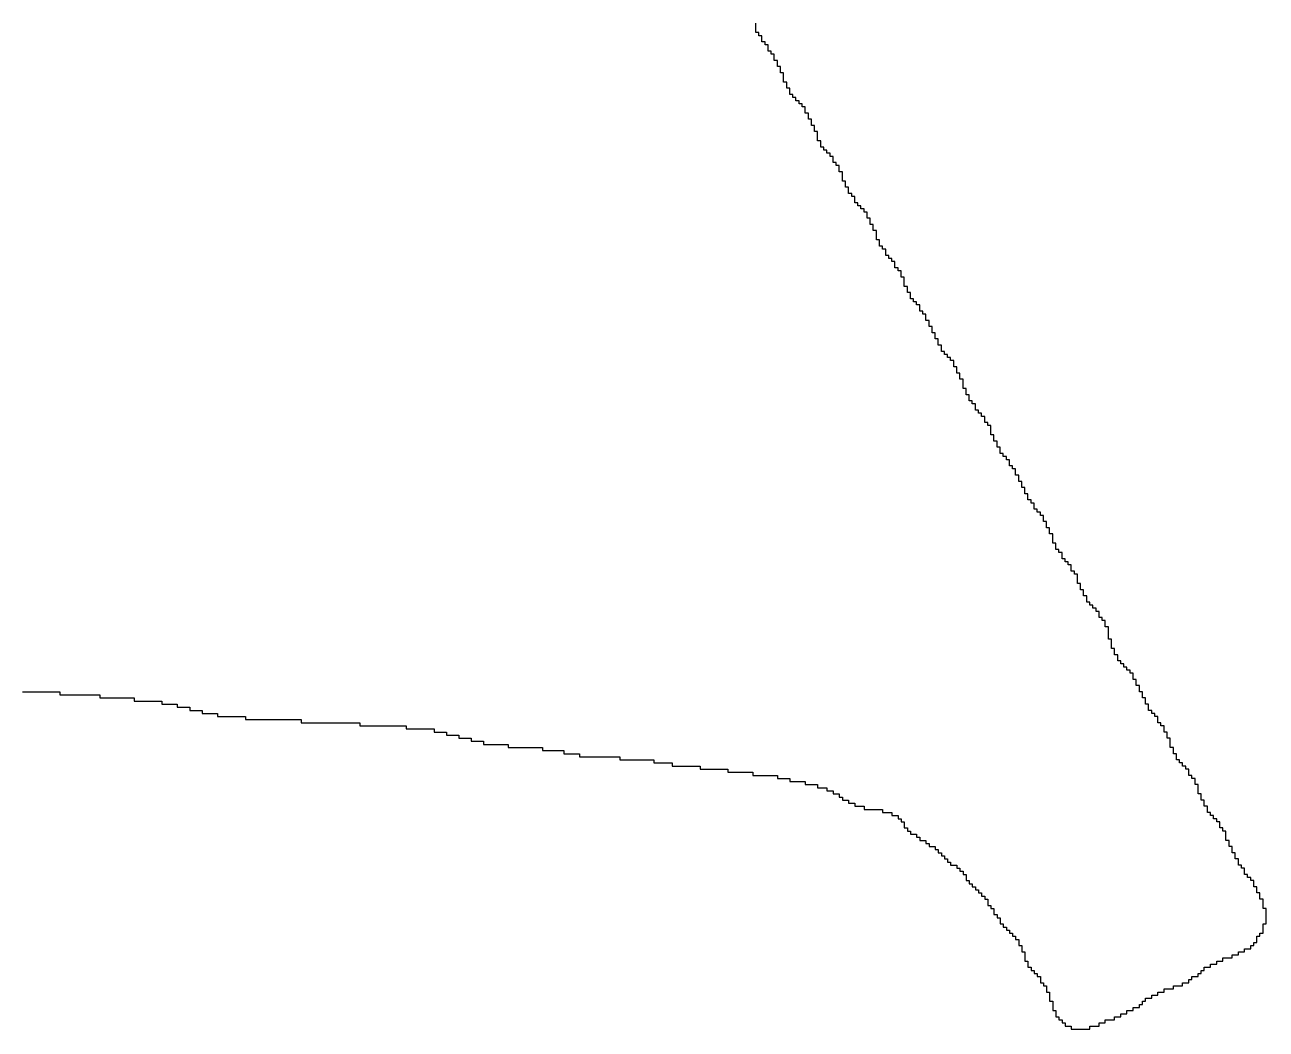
# Model space of a CAD drawing. Header units: millimetres. Extents: x 9.6 to 105, y 7.6 to 66.9.
# Drawn here: x 84.617 to 85.41, y 23.132 to 23.773 of the extents above; entities that cross this region are included whole.
import ezdxf

# ---------------------------------------------------------------- set-up
doc = ezdxf.new("R2010")
doc.units = ezdxf.units.MM
doc.layers.add('BottomOverlay', color=54, linetype='Continuous')

msp = doc.modelspace()

# ---------------------------------------------------------------- linework, layer by layer
at = {"layer": 'BottomOverlay'}
for p, q in [((85.08399, 23.77194), (85.08399, 23.77392)), ((85.08399, 23.76997), (85.08399, 23.77194)), ((85.08399, 23.76799), (85.08399, 23.76997)), ((85.08596, 23.76799), (85.08399, 23.76799)), ((85.08596, 23.76601), (85.08596, 23.76799)), ((85.08794, 23.76601), (85.08596, 23.76601)), ((85.08794, 23.76404), (85.08794, 23.76601)), ((85.08794, 23.76206), (85.08794, 23.76404)), ((85.08991, 23.76206), (85.08794, 23.76206)), ((85.08991, 23.76008), (85.08991, 23.76206)), ((85.09189, 23.76008), (85.08991, 23.76008)), ((85.09189, 23.75811), (85.09189, 23.76008)), ((85.09189, 23.75613), (85.09189, 23.75811)), ((85.09387, 23.75613), (85.09189, 23.75613)), ((85.09387, 23.75416), (85.09387, 23.75613)), ((85.09584, 23.75416), (85.09387, 23.75416)), ((85.09584, 23.75218), (85.09584, 23.75416)), ((85.09584, 23.7502), (85.09584, 23.75218)), ((85.09782, 23.7502), (85.09584, 23.7502)), ((85.09782, 23.74823), (85.09782, 23.7502)), ((85.09782, 23.74625), (85.09782, 23.74823)), ((85.09979, 23.74625), (85.09782, 23.74625)), ((85.09979, 23.74428), (85.09979, 23.74625)), ((85.09979, 23.7423), (85.09979, 23.74428)), ((85.10177, 23.7423), (85.09979, 23.7423)), ((85.10177, 23.74032), (85.10177, 23.7423)), ((85.10177, 23.73834), (85.10177, 23.74032)), ((85.10177, 23.73637), (85.10177, 23.73834)), ((85.10375, 23.73637), (85.10177, 23.73637)), ((85.10375, 23.73439), (85.10375, 23.73637)), ((85.10375, 23.73242), (85.10375, 23.73439)), ((85.10572, 23.73242), (85.10375, 23.73242)), ((85.10572, 23.73044), (85.10572, 23.73242)), ((85.10572, 23.72846), (85.10572, 23.73044)), ((85.1077, 23.72846), (85.10572, 23.72846)), ((85.1077, 23.72649), (85.1077, 23.72846)), ((85.10968, 23.72649), (85.1077, 23.72649)), ((85.10968, 23.72451), (85.10968, 23.72649)), ((85.11165, 23.72451), (85.10968, 23.72451)), ((85.11165, 23.72254), (85.11165, 23.72451)), ((85.11363, 23.72254), (85.11165, 23.72254)), ((85.11363, 23.72056), (85.11363, 23.72254)), ((85.11561, 23.72056), (85.11363, 23.72056)), ((85.11561, 23.71858), (85.11561, 23.72056)), ((85.11561, 23.7166), (85.11561, 23.71858)), ((85.11758, 23.7166), (85.11561, 23.7166)), ((85.11758, 23.71463), (85.11758, 23.7166)), ((85.11758, 23.71265), (85.11758, 23.71463)), ((85.11956, 23.71265), (85.11758, 23.71265)), ((85.11956, 23.71068), (85.11956, 23.71265)), ((85.11956, 23.7087), (85.11956, 23.71068)), ((85.12153, 23.7087), (85.11956, 23.7087)), ((85.12153, 23.70672), (85.12153, 23.7087)), ((85.12153, 23.70475), (85.12153, 23.70672)), ((85.12351, 23.70475), (85.12153, 23.70475)), ((85.12351, 23.70277), (85.12351, 23.70475)), ((85.12351, 23.7008), (85.12351, 23.70277)), ((85.12351, 23.69882), (85.12351, 23.7008)), ((85.12549, 23.69882), (85.12351, 23.69882)), ((85.12549, 23.69684), (85.12549, 23.69882)), ((85.12549, 23.69487), (85.12549, 23.69684)), ((85.12746, 23.69487), (85.12549, 23.69487)), ((85.12746, 23.69289), (85.12746, 23.69487)), ((85.12944, 23.69289), (85.12746, 23.69289)), ((85.12944, 23.69091), (85.12944, 23.69289)), ((85.13141, 23.69091), (85.12944, 23.69091)), ((85.13141, 23.68894), (85.13141, 23.69091)), ((85.13339, 23.68894), (85.13141, 23.68894)), ((85.13339, 23.68696), (85.13339, 23.68894)), ((85.13339, 23.68498), (85.13339, 23.68696)), ((85.13537, 23.68498), (85.13339, 23.68498)), ((85.13537, 23.68301), (85.13537, 23.68498)), ((85.13735, 23.68301), (85.13537, 23.68301)), ((85.13735, 23.68103), (85.13735, 23.68301)), ((85.13735, 23.67906), (85.13735, 23.68103)), ((85.13932, 23.67906), (85.13735, 23.67906)), ((85.13932, 23.67708), (85.13932, 23.67906)), ((85.13932, 23.6751), (85.13932, 23.67708)), ((85.13932, 23.67313), (85.13932, 23.6751)), ((85.1413, 23.67313), (85.13932, 23.67313)), ((85.1413, 23.67115), (85.1413, 23.67313)), ((85.1413, 23.66918), (85.1413, 23.67115)), ((85.14327, 23.66918), (85.1413, 23.66918)), ((85.14327, 23.6672), (85.14327, 23.66918)), ((85.14327, 23.66522), (85.14327, 23.6672)), ((85.14525, 23.66522), (85.14327, 23.66522)), ((85.14525, 23.66324), (85.14525, 23.66522)), ((85.14723, 23.66324), (85.14525, 23.66324)), ((85.14723, 23.66127), (85.14723, 23.66324)), ((85.14723, 23.65929), (85.14723, 23.66127)), ((85.1492, 23.65929), (85.14723, 23.65929)), ((85.1492, 23.65732), (85.1492, 23.65929)), ((85.15118, 23.65732), (85.1492, 23.65732)), ((85.15118, 23.65534), (85.15118, 23.65732)), ((85.15315, 23.65534), (85.15118, 23.65534)), ((85.15315, 23.65336), (85.15315, 23.65534)), ((85.15513, 23.65336), (85.15315, 23.65336)), ((85.15513, 23.65139), (85.15513, 23.65336)), ((85.15513, 23.64941), (85.15513, 23.65139)), ((85.15711, 23.64941), (85.15513, 23.64941)), ((85.15711, 23.64744), (85.15711, 23.64941)), ((85.15711, 23.64546), (85.15711, 23.64744)), ((85.15909, 23.64546), (85.15711, 23.64546)), ((85.15909, 23.64348), (85.15909, 23.64546)), ((85.15909, 23.6415), (85.15909, 23.64348)), ((85.16106, 23.6415), (85.15909, 23.6415)), ((85.16106, 23.63953), (85.16106, 23.6415)), ((85.16106, 23.63755), (85.16106, 23.63953)), ((85.16106, 23.63558), (85.16106, 23.63755)), ((85.16304, 23.63558), (85.16106, 23.63558)), ((85.16304, 23.6336), (85.16304, 23.63558)), ((85.16304, 23.63162), (85.16304, 23.6336)), ((85.16501, 23.63162), (85.16304, 23.63162)), ((85.16501, 23.62965), (85.16501, 23.63162)), ((85.16699, 23.62965), (85.16501, 23.62965)), ((85.16699, 23.62767), (85.16699, 23.62965)), ((85.16699, 23.6257), (85.16699, 23.62767)), ((85.16897, 23.6257), (85.16699, 23.6257)), ((85.16897, 23.62372), (85.16897, 23.6257)), ((85.17094, 23.62372), (85.16897, 23.62372)), ((85.17094, 23.62174), (85.17094, 23.62372)), ((85.17292, 23.62174), (85.17094, 23.62174)), ((85.17292, 23.61977), (85.17292, 23.62174)), ((85.17292, 23.61779), (85.17292, 23.61977)), ((85.17489, 23.61779), (85.17292, 23.61779)), ((85.17489, 23.61581), (85.17489, 23.61779)), ((85.17687, 23.61581), (85.17489, 23.61581)), ((85.17687, 23.61384), (85.17687, 23.61581)), ((85.17687, 23.61186), (85.17687, 23.61384)), ((85.17885, 23.61186), (85.17687, 23.61186)), ((85.17885, 23.60988), (85.17885, 23.61186)), ((85.17885, 23.60791), (85.17885, 23.60988)), ((85.17885, 23.60593), (85.17885, 23.60791)), ((85.18082, 23.60593), (85.17885, 23.60593)), ((85.18082, 23.60396), (85.18082, 23.60593)), ((85.18082, 23.60198), (85.18082, 23.60396)), ((85.1828, 23.60198), (85.18082, 23.60198)), ((85.1828, 23.6), (85.1828, 23.60198)), ((85.1828, 23.59803), (85.1828, 23.6)), ((85.18478, 23.59803), (85.1828, 23.59803)), ((85.18478, 23.59605), (85.18478, 23.59803)), ((85.18675, 23.59605), (85.18478, 23.59605)), ((85.18675, 23.59408), (85.18675, 23.59605)), ((85.18873, 23.59408), (85.18675, 23.59408)), ((85.18873, 23.5921), (85.18873, 23.59408)), ((85.18873, 23.59012), (85.18873, 23.5921)), ((85.19071, 23.59012), (85.18873, 23.59012)), ((85.19071, 23.58814), (85.19071, 23.59012)), ((85.19268, 23.58814), (85.19071, 23.58814)), ((85.19268, 23.58617), (85.19268, 23.58814)), ((85.19268, 23.58419), (85.19268, 23.58617)), ((85.19466, 23.58419), (85.19268, 23.58419)), ((85.19466, 23.58222), (85.19466, 23.58419)), ((85.19466, 23.58024), (85.19466, 23.58222)), ((85.19663, 23.58024), (85.19466, 23.58024)), ((85.19663, 23.57826), (85.19663, 23.58024)), ((85.19663, 23.57629), (85.19663, 23.57826)), ((85.19861, 23.57629), (85.19663, 23.57629)), ((85.19861, 23.57431), (85.19861, 23.57629)), ((85.19861, 23.57234), (85.19861, 23.57431)), ((85.20059, 23.57234), (85.19861, 23.57234)), ((85.20059, 23.57036), (85.20059, 23.57234)), ((85.20059, 23.56838), (85.20059, 23.57036)), ((85.20256, 23.56838), (85.20059, 23.56838)), ((85.20256, 23.56641), (85.20256, 23.56838)), ((85.20256, 23.56443), (85.20256, 23.56641)), ((85.20454, 23.56443), (85.20256, 23.56443)), ((85.20454, 23.56245), (85.20454, 23.56443)), ((85.20651, 23.56245), (85.20454, 23.56245)), ((85.20651, 23.56048), (85.20651, 23.56245)), ((85.20849, 23.56048), (85.20651, 23.56048)), ((85.20849, 23.5585), (85.20849, 23.56048)), ((85.21047, 23.5585), (85.20849, 23.5585)), ((85.21047, 23.55652), (85.21047, 23.5585)), ((85.21047, 23.55455), (85.21047, 23.55652)), ((85.21245, 23.55455), (85.21047, 23.55455)), ((85.21245, 23.55257), (85.21245, 23.55455)), ((85.21245, 23.5506), (85.21245, 23.55257)), ((85.21442, 23.5506), (85.21245, 23.5506)), ((85.21442, 23.54862), (85.21442, 23.5506)), ((85.21442, 23.54664), (85.21442, 23.54862)), ((85.2164, 23.54664), (85.21442, 23.54664)), ((85.2164, 23.54467), (85.2164, 23.54664)), ((85.2164, 23.54269), (85.2164, 23.54467)), ((85.2164, 23.54071), (85.2164, 23.54269)), ((85.21837, 23.54071), (85.2164, 23.54071)), ((85.21837, 23.53874), (85.21837, 23.54071)), ((85.21837, 23.53676), (85.21837, 23.53874)), ((85.22035, 23.53676), (85.21837, 23.53676)), ((85.22035, 23.53478), (85.22035, 23.53676)), ((85.22035, 23.53281), (85.22035, 23.53478)), ((85.22233, 23.53281), (85.22035, 23.53281)), ((85.22233, 23.53083), (85.22233, 23.53281)), ((85.2243, 23.53083), (85.22233, 23.53083)), ((85.2243, 23.52886), (85.2243, 23.53083)), ((85.2243, 23.52688), (85.2243, 23.52886)), ((85.22628, 23.52688), (85.2243, 23.52688)), ((85.22628, 23.5249), (85.22628, 23.52688)), ((85.22825, 23.5249), (85.22628, 23.5249)), ((85.22825, 23.52293), (85.22825, 23.5249)), ((85.23023, 23.52293), (85.22825, 23.52293)), ((85.23023, 23.52095), (85.23023, 23.52293)), ((85.23023, 23.51898), (85.23023, 23.52095)), ((85.23221, 23.51898), (85.23023, 23.51898)), ((85.23221, 23.517), (85.23221, 23.51898)), ((85.23418, 23.517), (85.23221, 23.517)), ((85.23418, 23.51502), (85.23418, 23.517)), ((85.23418, 23.51304), (85.23418, 23.51502)), ((85.23418, 23.51107), (85.23418, 23.51304)), ((85.23616, 23.51107), (85.23418, 23.51107)), ((85.23616, 23.50909), (85.23616, 23.51107)), ((85.23616, 23.50712), (85.23616, 23.50909)), ((85.23814, 23.50712), (85.23616, 23.50712)), ((85.23814, 23.50514), (85.23814, 23.50712)), ((85.23814, 23.50316), (85.23814, 23.50514)), ((85.24011, 23.50316), (85.23814, 23.50316)), ((85.24011, 23.50119), (85.24011, 23.50316)), ((85.24011, 23.49921), (85.24011, 23.50119)), ((85.24209, 23.49921), (85.24011, 23.49921)), ((85.24209, 23.49724), (85.24209, 23.49921)), ((85.24407, 23.49724), (85.24209, 23.49724)), ((85.24407, 23.49526), (85.24407, 23.49724)), ((85.24604, 23.49526), (85.24407, 23.49526)), ((85.24604, 23.49328), (85.24604, 23.49526)), ((85.24604, 23.49131), (85.24604, 23.49328)), ((85.24802, 23.49131), (85.24604, 23.49131)), ((85.24802, 23.48933), (85.24802, 23.49131)), ((85.24999, 23.48933), (85.24802, 23.48933)), ((85.24999, 23.48735), (85.24999, 23.48933)), ((85.24999, 23.48538), (85.24999, 23.48735)), ((85.25197, 23.48538), (85.24999, 23.48538)), ((85.25197, 23.4834), (85.25197, 23.48538)), ((85.25197, 23.48142), (85.25197, 23.4834)), ((85.25395, 23.48142), (85.25197, 23.48142)), ((85.25395, 23.47945), (85.25395, 23.48142)), ((85.25395, 23.47747), (85.25395, 23.47945)), ((85.25592, 23.47747), (85.25395, 23.47747)), ((85.25592, 23.4755), (85.25592, 23.47747)), ((85.25592, 23.47352), (85.25592, 23.4755)), ((85.2579, 23.47352), (85.25592, 23.47352)), ((85.2579, 23.47154), (85.2579, 23.47352)), ((85.2579, 23.46957), (85.2579, 23.47154)), ((85.25988, 23.46957), (85.2579, 23.46957)), ((85.25988, 23.46759), (85.25988, 23.46957)), ((85.26185, 23.46759), (85.25988, 23.46759)), ((85.26185, 23.46561), (85.26185, 23.46759)), ((85.26185, 23.46364), (85.26185, 23.46561)), ((85.26383, 23.46364), (85.26185, 23.46364)), ((85.26383, 23.46166), (85.26383, 23.46364)), ((85.26581, 23.46166), (85.26383, 23.46166)), ((85.26581, 23.45968), (85.26581, 23.46166)), ((85.26778, 23.45968), (85.26581, 23.45968)), ((85.26778, 23.45771), (85.26778, 23.45968)), ((85.26778, 23.45573), (85.26778, 23.45771)), ((85.26976, 23.45573), (85.26778, 23.45573)), ((85.26976, 23.45376), (85.26976, 23.45573)), ((85.26976, 23.45178), (85.26976, 23.45376)), ((85.27173, 23.45178), (85.26976, 23.45178)), ((85.27173, 23.4498), (85.27173, 23.45178)), ((85.27173, 23.44783), (85.27173, 23.4498)), ((85.27371, 23.44783), (85.27173, 23.44783)), ((85.27371, 23.44585), (85.27371, 23.44783)), ((85.27371, 23.44387), (85.27371, 23.44585)), ((85.27371, 23.4419), (85.27371, 23.44387)), ((85.27569, 23.4419), (85.27371, 23.4419)), ((85.27569, 23.43992), (85.27569, 23.4419)), ((85.27569, 23.43794), (85.27569, 23.43992)), ((85.27766, 23.43794), (85.27569, 23.43794)), ((85.27766, 23.43597), (85.27766, 23.43794)), ((85.27964, 23.43597), (85.27766, 23.43597)), ((85.27964, 23.43399), (85.27964, 23.43597)), ((85.27964, 23.43202), (85.27964, 23.43399)), ((85.28162, 23.43202), (85.27964, 23.43202)), ((85.28162, 23.43004), (85.28162, 23.43202)), ((85.28359, 23.43004), (85.28162, 23.43004)), ((85.28359, 23.42806), (85.28359, 23.43004)), ((85.28557, 23.42806), (85.28359, 23.42806)), ((85.28557, 23.42609), (85.28557, 23.42806)), ((85.28557, 23.42411), (85.28557, 23.42609)), ((85.28755, 23.42411), (85.28557, 23.42411)), ((85.28755, 23.42214), (85.28755, 23.42411)), ((85.28952, 23.42214), (85.28755, 23.42214)), ((85.28952, 23.42016), (85.28952, 23.42214)), ((85.28952, 23.41818), (85.28952, 23.42016)), ((85.28952, 23.41621), (85.28952, 23.41818)), ((85.2915, 23.41621), (85.28952, 23.41621)), ((85.2915, 23.41423), (85.2915, 23.41621)), ((85.2915, 23.41225), (85.2915, 23.41423)), ((85.29347, 23.41225), (85.2915, 23.41225)), ((85.29347, 23.41028), (85.29347, 23.41225)), ((85.29347, 23.4083), (85.29347, 23.41028)), ((85.29545, 23.4083), (85.29347, 23.4083)), ((85.29545, 23.40632), (85.29545, 23.4083)), ((85.29545, 23.40435), (85.29545, 23.40632)), ((85.29743, 23.40435), (85.29545, 23.40435)), ((85.29743, 23.40237), (85.29743, 23.40435)), ((85.2994, 23.40237), (85.29743, 23.40237)), ((85.2994, 23.4004), (85.2994, 23.40237)), ((85.30138, 23.4004), (85.2994, 23.4004)), ((85.30138, 23.39842), (85.30138, 23.4004)), ((85.30335, 23.39842), (85.30138, 23.39842)), ((85.30335, 23.39644), (85.30335, 23.39842)), ((85.30335, 23.39447), (85.30335, 23.39644)), ((85.30533, 23.39447), (85.30335, 23.39447)), ((85.30533, 23.39249), (85.30533, 23.39447)), ((85.30731, 23.39249), (85.30533, 23.39249)), ((85.30731, 23.39051), (85.30731, 23.39249)), ((85.30731, 23.38854), (85.30731, 23.39051)), ((85.30928, 23.38854), (85.30731, 23.38854)), ((85.30928, 23.38656), (85.30928, 23.38854)), ((85.30928, 23.38458), (85.30928, 23.38656)), ((85.30928, 23.38261), (85.30928, 23.38458)), ((85.30928, 23.38063), (85.30928, 23.38261)), ((85.31126, 23.38063), (85.30928, 23.38063)), ((85.31126, 23.37866), (85.31126, 23.38063)), ((85.31126, 23.37668), (85.31126, 23.37866)), ((85.31126, 23.3747), (85.31126, 23.37668)), ((85.31324, 23.3747), (85.31126, 23.3747)), ((85.31324, 23.37273), (85.31324, 23.3747)), ((85.31324, 23.37075), (85.31324, 23.37273)), ((85.31521, 23.37075), (85.31324, 23.37075)), ((85.31521, 23.36877), (85.31521, 23.37075)), ((85.31521, 23.3668), (85.31521, 23.36877)), ((85.31719, 23.3668), (85.31521, 23.3668)), ((85.31719, 23.36482), (85.31719, 23.3668)), ((85.31917, 23.36482), (85.31719, 23.36482)), ((85.31917, 23.36284), (85.31917, 23.36482)), ((85.32114, 23.36284), (85.31917, 23.36284)), ((85.32114, 23.36087), (85.32114, 23.36284)), ((85.32312, 23.36087), (85.32114, 23.36087)), ((85.32312, 23.35889), (85.32312, 23.36087)), ((85.32509, 23.35889), (85.32312, 23.35889)), ((85.32509, 23.35692), (85.32509, 23.35889)), ((85.32509, 23.35494), (85.32509, 23.35692)), ((85.32707, 23.35494), (85.32509, 23.35494)), ((85.32707, 23.35296), (85.32707, 23.35494)), ((85.32707, 23.35099), (85.32707, 23.35296)), ((85.32905, 23.35099), (85.32707, 23.35099)), ((85.32905, 23.34901), (85.32905, 23.35099)), ((85.32905, 23.34703), (85.32905, 23.34901)), ((84.6156, 23.34703), (84.63931, 23.34703)), ((84.63931, 23.34703), (84.63931, 23.34506)), ((84.63931, 23.34506), (84.665, 23.34506)), ((84.665, 23.34506), (84.665, 23.34308)), ((84.665, 23.34308), (84.68674, 23.34308)), ((84.68674, 23.34308), (84.68674, 23.34111)), ((84.68674, 23.34111), (84.70453, 23.34111)), ((84.70453, 23.34111), (84.70453, 23.33913)), ((85.33102, 23.34703), (85.32905, 23.34703)), ((85.33102, 23.34506), (85.33102, 23.34703)), ((85.33102, 23.34308), (85.33102, 23.34506)), ((85.333, 23.34308), (85.33102, 23.34308)), ((85.333, 23.34111), (85.333, 23.34308)), ((85.333, 23.33913), (85.333, 23.34111)), ((84.70453, 23.33913), (84.71441, 23.33913)), ((84.71441, 23.33913), (84.71441, 23.33715)), ((84.71441, 23.33715), (84.72232, 23.33715)), ((84.72232, 23.33715), (84.72232, 23.33518)), ((84.72232, 23.33518), (84.73022, 23.33518)), ((84.73022, 23.33518), (84.73022, 23.3332)), ((84.73022, 23.3332), (84.7401, 23.3332)), ((84.7401, 23.3332), (84.7401, 23.33122)), ((85.33498, 23.33913), (85.333, 23.33913)), ((85.33498, 23.33715), (85.33498, 23.33913)), ((85.33498, 23.33518), (85.33498, 23.33715)), ((85.33695, 23.33518), (85.33498, 23.33518)), ((85.33695, 23.3332), (85.33695, 23.33518)), ((85.33893, 23.3332), (85.33695, 23.3332)), ((85.33893, 23.33122), (85.33893, 23.3332)), ((84.7401, 23.33122), (84.75789, 23.33122)), ((84.75789, 23.33122), (84.75789, 23.32925)), ((84.75789, 23.32925), (84.79347, 23.32925)), ((84.79347, 23.32925), (84.79347, 23.32727)), ((84.79347, 23.32727), (84.83101, 23.32727)), ((84.83101, 23.32727), (84.83101, 23.32529)), ((84.83101, 23.32529), (84.86066, 23.32529)), ((84.86066, 23.32529), (84.86066, 23.32332)), ((85.34091, 23.33122), (85.33893, 23.33122)), ((85.34091, 23.32925), (85.34091, 23.33122)), ((85.34091, 23.32727), (85.34091, 23.32925)), ((85.34288, 23.32727), (85.34091, 23.32727)), ((85.34288, 23.32529), (85.34288, 23.32727)), ((85.34486, 23.32529), (85.34288, 23.32529)), ((85.34486, 23.32332), (85.34486, 23.32529)), ((84.86066, 23.32332), (84.87845, 23.32332)), ((84.87845, 23.32332), (84.87845, 23.32134)), ((84.87845, 23.32134), (84.88635, 23.32134)), ((84.88635, 23.32134), (84.88635, 23.31937)), ((84.88635, 23.31937), (84.89426, 23.31937)), ((84.89426, 23.31937), (84.89426, 23.31739)), ((84.89426, 23.31739), (84.90216, 23.31739)), ((84.90216, 23.31739), (84.90216, 23.31541)), ((85.34486, 23.32134), (85.34486, 23.32332)), ((85.34683, 23.32134), (85.34486, 23.32134)), ((85.34683, 23.31937), (85.34683, 23.32134)), ((85.34683, 23.31739), (85.34683, 23.31937)), ((85.34881, 23.31739), (85.34683, 23.31739)), ((85.34881, 23.31541), (85.34881, 23.31739)), ((84.90216, 23.31541), (84.91007, 23.31541)), ((84.91007, 23.31541), (84.91007, 23.31344)), ((84.91007, 23.31344), (84.92588, 23.31344)), ((84.92588, 23.31344), (84.92588, 23.31146)), ((84.92588, 23.31146), (84.94762, 23.31146)), ((84.94762, 23.31146), (84.94762, 23.30948)), ((84.94762, 23.30948), (84.96145, 23.30948)), ((84.96145, 23.30948), (84.96145, 23.30751)), ((85.34881, 23.31344), (85.34881, 23.31541)), ((85.34881, 23.31146), (85.34881, 23.31344)), ((85.35079, 23.31146), (85.34881, 23.31146)), ((85.35079, 23.30948), (85.35079, 23.31146)), ((85.35079, 23.30751), (85.35079, 23.30948)), ((84.96145, 23.30751), (84.97133, 23.30751)), ((84.97133, 23.30751), (84.97133, 23.30553)), ((84.97133, 23.30553), (84.99703, 23.30553)), ((84.99703, 23.30553), (84.99703, 23.30356)), ((84.99703, 23.30356), (85.01877, 23.30356)), ((85.01877, 23.30356), (85.01877, 23.30158)), ((85.01877, 23.30158), (85.03062, 23.30158)), ((85.03062, 23.30158), (85.03062, 23.2996)), ((85.35276, 23.30751), (85.35079, 23.30751)), ((85.35276, 23.30553), (85.35276, 23.30751)), ((85.35276, 23.30356), (85.35276, 23.30553)), ((85.35474, 23.30356), (85.35276, 23.30356)), ((85.35474, 23.30158), (85.35474, 23.30356)), ((85.35672, 23.30158), (85.35474, 23.30158)), ((85.35672, 23.2996), (85.35672, 23.30158)), ((85.03062, 23.2996), (85.04841, 23.2996)), ((85.04841, 23.2996), (85.04841, 23.29763)), ((85.04841, 23.29763), (85.0662, 23.29763)), ((85.0662, 23.29763), (85.0662, 23.29565)), ((85.0662, 23.29565), (85.08201, 23.29565)), ((85.08201, 23.29565), (85.08201, 23.29367)), ((85.08201, 23.29367), (85.09782, 23.29367)), ((85.09782, 23.29367), (85.09782, 23.2917)), ((85.35869, 23.2996), (85.35672, 23.2996)), ((85.35869, 23.29763), (85.35869, 23.2996)), ((85.36067, 23.29763), (85.35869, 23.29763)), ((85.36067, 23.29565), (85.36067, 23.29763)), ((85.36067, 23.29367), (85.36067, 23.29565)), ((85.36265, 23.29367), (85.36067, 23.29367)), ((85.36265, 23.2917), (85.36265, 23.29367)), ((85.09782, 23.2917), (85.10572, 23.2917)), ((85.10572, 23.2917), (85.10572, 23.28972)), ((85.10572, 23.28972), (85.11561, 23.28972)), ((85.11561, 23.28972), (85.11561, 23.28774)), ((85.11561, 23.28774), (85.12351, 23.28774)), ((85.12351, 23.28774), (85.12351, 23.28577)), ((85.12351, 23.28577), (85.12944, 23.28577)), ((85.12944, 23.28577), (85.12944, 23.28379)), ((85.36462, 23.2917), (85.36265, 23.2917)), ((85.36462, 23.28972), (85.36462, 23.2917)), ((85.36462, 23.28774), (85.36462, 23.28972)), ((85.3666, 23.28774), (85.36462, 23.28774)), ((85.3666, 23.28577), (85.3666, 23.28774)), ((85.3666, 23.28379), (85.3666, 23.28577)), ((85.12944, 23.28379), (85.13339, 23.28379)), ((85.13339, 23.28379), (85.13339, 23.28182)), ((85.13339, 23.28182), (85.13735, 23.28182)), ((85.13735, 23.28182), (85.13735, 23.27984)), ((85.13735, 23.27984), (85.13932, 23.27984)), ((85.13932, 23.27984), (85.13932, 23.27786)), ((85.13932, 23.27786), (85.14327, 23.27786)), ((85.14327, 23.27786), (85.14327, 23.27589)), ((85.3666, 23.28182), (85.3666, 23.28379)), ((85.36857, 23.28182), (85.3666, 23.28182)), ((85.36857, 23.27984), (85.36857, 23.28182)), ((85.36857, 23.27786), (85.36857, 23.27984)), ((85.37055, 23.27786), (85.36857, 23.27786)), ((85.37055, 23.27589), (85.37055, 23.27786)), ((85.14327, 23.27589), (85.14723, 23.27589)), ((85.14723, 23.27589), (85.14723, 23.27391)), ((85.14723, 23.27391), (85.15315, 23.27391)), ((85.15315, 23.27391), (85.15315, 23.27193)), ((85.15315, 23.27193), (85.16501, 23.27193)), ((85.16501, 23.27193), (85.16501, 23.26996)), ((85.16501, 23.26996), (85.17094, 23.26996)), ((85.17094, 23.26996), (85.17094, 23.26798)), ((85.37055, 23.27391), (85.37055, 23.27589)), ((85.37253, 23.27391), (85.37055, 23.27391)), ((85.37253, 23.27193), (85.37253, 23.27391)), ((85.37253, 23.26996), (85.37253, 23.27193)), ((85.3745, 23.26996), (85.37253, 23.26996)), ((85.3745, 23.26798), (85.3745, 23.26996)), ((85.17094, 23.26798), (85.17489, 23.26798)), ((85.17489, 23.26798), (85.17489, 23.26601)), ((85.17489, 23.26601), (85.17687, 23.26601)), ((85.17687, 23.26601), (85.17687, 23.26403)), ((85.17687, 23.26403), (85.17885, 23.26403)), ((85.17885, 23.26403), (85.17885, 23.26205)), ((85.17885, 23.26205), (85.17885, 23.26008)), ((85.37648, 23.26798), (85.3745, 23.26798)), ((85.37648, 23.26601), (85.37648, 23.26798)), ((85.37846, 23.26601), (85.37648, 23.26601)), ((85.37846, 23.26403), (85.37846, 23.26601)), ((85.38043, 23.26403), (85.37846, 23.26403)), ((85.38043, 23.26205), (85.38043, 23.26403)), ((85.38043, 23.26008), (85.38043, 23.26205)), ((85.17885, 23.26008), (85.18082, 23.26008)), ((85.18082, 23.26008), (85.18082, 23.2581)), ((85.18082, 23.2581), (85.1828, 23.2581)), ((85.1828, 23.2581), (85.1828, 23.25612)), ((85.1828, 23.25612), (85.18675, 23.25612)), ((85.18675, 23.25612), (85.18675, 23.25415)), ((85.18675, 23.25415), (85.18873, 23.25415)), ((85.18873, 23.25415), (85.18873, 23.25217)), ((85.38241, 23.26008), (85.38043, 23.26008)), ((85.38241, 23.2581), (85.38241, 23.26008)), ((85.38438, 23.2581), (85.38241, 23.2581)), ((85.38438, 23.25612), (85.38438, 23.2581)), ((85.38438, 23.25415), (85.38438, 23.25612)), ((85.38438, 23.25217), (85.38438, 23.25415)), ((85.18873, 23.25217), (85.19268, 23.25217)), ((85.19268, 23.25217), (85.19268, 23.25019)), ((85.19268, 23.25019), (85.19466, 23.25019)), ((85.19466, 23.25019), (85.19466, 23.24822)), ((85.19466, 23.24822), (85.19861, 23.24822)), ((85.19861, 23.24822), (85.19861, 23.24624)), ((85.19861, 23.24624), (85.20059, 23.24624)), ((85.20059, 23.24624), (85.20059, 23.24427)), ((85.38636, 23.25217), (85.38438, 23.25217)), ((85.38636, 23.25019), (85.38636, 23.25217)), ((85.38636, 23.24822), (85.38636, 23.25019)), ((85.38834, 23.24822), (85.38636, 23.24822)), ((85.38834, 23.24624), (85.38834, 23.24822)), ((85.38834, 23.24427), (85.38834, 23.24624)), ((85.20059, 23.24427), (85.20256, 23.24427)), ((85.20256, 23.24427), (85.20256, 23.24229)), ((85.20256, 23.24229), (85.20454, 23.24229)), ((85.20454, 23.24229), (85.20454, 23.24031)), ((85.20454, 23.24031), (85.20651, 23.24031)), ((85.20651, 23.24031), (85.20651, 23.23834)), ((85.20651, 23.23834), (85.20849, 23.23834)), ((85.20849, 23.23834), (85.20849, 23.23636)), ((85.39031, 23.24427), (85.38834, 23.24427)), ((85.39031, 23.24229), (85.39031, 23.24427)), ((85.39031, 23.24031), (85.39031, 23.24229)), ((85.39229, 23.24031), (85.39031, 23.24031)), ((85.39229, 23.23834), (85.39229, 23.24031)), ((85.39229, 23.23636), (85.39229, 23.23834)), ((85.20849, 23.23636), (85.21245, 23.23636)), ((85.21245, 23.23636), (85.21245, 23.23438)), ((85.21245, 23.23438), (85.21442, 23.23438)), ((85.21442, 23.23438), (85.21442, 23.23241)), ((85.21442, 23.23241), (85.2164, 23.23241)), ((85.2164, 23.23241), (85.2164, 23.23043)), ((85.2164, 23.23043), (85.21837, 23.23043)), ((85.21837, 23.23043), (85.21837, 23.22845)), ((85.39427, 23.23636), (85.39229, 23.23636)), ((85.39427, 23.23438), (85.39427, 23.23636)), ((85.39624, 23.23438), (85.39427, 23.23438)), ((85.39624, 23.23241), (85.39624, 23.23438)), ((85.39624, 23.23043), (85.39624, 23.23241)), ((85.39822, 23.23043), (85.39624, 23.23043)), ((85.39822, 23.22845), (85.39822, 23.23043)), ((85.21837, 23.22845), (85.21837, 23.22648)), ((85.21837, 23.22648), (85.22035, 23.22648)), ((85.22035, 23.22648), (85.22035, 23.2245)), ((85.22035, 23.2245), (85.22233, 23.2245)), ((85.22233, 23.2245), (85.22233, 23.22253)), ((85.22233, 23.22253), (85.2243, 23.22253)), ((85.2243, 23.22253), (85.2243, 23.22055)), ((85.40019, 23.22845), (85.39822, 23.22845)), ((85.40019, 23.22648), (85.40019, 23.22845)), ((85.40217, 23.22648), (85.40019, 23.22648)), ((85.40217, 23.2245), (85.40217, 23.22648)), ((85.40217, 23.22253), (85.40217, 23.2245)), ((85.40415, 23.22253), (85.40217, 23.22253)), ((85.40415, 23.22055), (85.40415, 23.22253)), ((85.2243, 23.22055), (85.22628, 23.22055)), ((85.22628, 23.22055), (85.22628, 23.21857)), ((85.22628, 23.21857), (85.22825, 23.21857)), ((85.22825, 23.21857), (85.22825, 23.2166)), ((85.22825, 23.2166), (85.23023, 23.2166)), ((85.23023, 23.2166), (85.23023, 23.21462)), ((85.23023, 23.21462), (85.23221, 23.21462)), ((85.23221, 23.21462), (85.23221, 23.21264)), ((85.40415, 23.21857), (85.40415, 23.22055)), ((85.40612, 23.21857), (85.40415, 23.21857)), ((85.40612, 23.2166), (85.40612, 23.21857)), ((85.40612, 23.21462), (85.40612, 23.2166)), ((85.4081, 23.21462), (85.40612, 23.21462)), ((85.4081, 23.21264), (85.4081, 23.21462)), ((85.23221, 23.21264), (85.23221, 23.21067)), ((85.23221, 23.21067), (85.23418, 23.21067)), ((85.23418, 23.21067), (85.23418, 23.20869)), ((85.23418, 23.20869), (85.23616, 23.20869)), ((85.23616, 23.20869), (85.23616, 23.20672)), ((85.23616, 23.20672), (85.23616, 23.20474)), ((85.4081, 23.21067), (85.4081, 23.21264)), ((85.4081, 23.20869), (85.4081, 23.21067)), ((85.41008, 23.20869), (85.4081, 23.20869)), ((85.41008, 23.20672), (85.41008, 23.20869)), ((85.41008, 23.20474), (85.41008, 23.20672)), ((85.23616, 23.20474), (85.23814, 23.20474)), ((85.23814, 23.20474), (85.23814, 23.20276)), ((85.23814, 23.20276), (85.24011, 23.20276)), ((85.24011, 23.20276), (85.24011, 23.20079)), ((85.24011, 23.20079), (85.24011, 23.19881)), ((85.24011, 23.19881), (85.24209, 23.19881)), ((85.24209, 23.19881), (85.24209, 23.19683)), ((85.4081, 23.19683), (85.4081, 23.19881)), ((85.4081, 23.19881), (85.41008, 23.19881)), ((85.41008, 23.20276), (85.41008, 23.20474)), ((85.41008, 23.20079), (85.41008, 23.20276)), ((85.41008, 23.19881), (85.41008, 23.20079)), ((85.24209, 23.19683), (85.24407, 23.19683)), ((85.24407, 23.19683), (85.24407, 23.19486)), ((85.24407, 23.19486), (85.24604, 23.19486)), ((85.24604, 23.19486), (85.24604, 23.19288)), ((85.24604, 23.19288), (85.24802, 23.19288)), ((85.24802, 23.19288), (85.24802, 23.19091)), ((85.24802, 23.19091), (85.24999, 23.19091)), ((85.24999, 23.19091), (85.24999, 23.18893)), ((85.40415, 23.18893), (85.40415, 23.19091)), ((85.40415, 23.19091), (85.40612, 23.19091)), ((85.40612, 23.19091), (85.40612, 23.19288)), ((85.40612, 23.19288), (85.4081, 23.19288)), ((85.4081, 23.19486), (85.4081, 23.19683)), ((85.4081, 23.19288), (85.4081, 23.19486)), ((85.24999, 23.18893), (85.25197, 23.18893)), ((85.25197, 23.18893), (85.25197, 23.18695)), ((85.25197, 23.18695), (85.25197, 23.18498)), ((85.25197, 23.18498), (85.25395, 23.18498)), ((85.25395, 23.18498), (85.25395, 23.183)), ((85.25395, 23.183), (85.25395, 23.18102)), ((85.39624, 23.18102), (85.39624, 23.183)), ((85.39624, 23.183), (85.40019, 23.183)), ((85.40019, 23.183), (85.40019, 23.18498)), ((85.40019, 23.18498), (85.40217, 23.18498)), ((85.40217, 23.18498), (85.40217, 23.18695)), ((85.40217, 23.18695), (85.40415, 23.18695)), ((85.40415, 23.18695), (85.40415, 23.18893)), ((85.25395, 23.18102), (85.25592, 23.18102)), ((85.25592, 23.18102), (85.25592, 23.17905)), ((85.25592, 23.17905), (85.25592, 23.17707)), ((85.25592, 23.17707), (85.25592, 23.17509)), ((85.25592, 23.17509), (85.2579, 23.17509)), ((85.2579, 23.17509), (85.2579, 23.17312)), ((85.37846, 23.17312), (85.37846, 23.17509)), ((85.37846, 23.17509), (85.38241, 23.17509)), ((85.38241, 23.17509), (85.38241, 23.17707)), ((85.38241, 23.17707), (85.38834, 23.17707)), ((85.38834, 23.17707), (85.38834, 23.17905)), ((85.38834, 23.17905), (85.39229, 23.17905)), ((85.39229, 23.17905), (85.39229, 23.18102)), ((85.39229, 23.18102), (85.39624, 23.18102)), ((85.2579, 23.17312), (85.2579, 23.17114)), ((85.2579, 23.17114), (85.25988, 23.17114)), ((85.25988, 23.17114), (85.25988, 23.16917)), ((85.25988, 23.16917), (85.26185, 23.16917)), ((85.26185, 23.16917), (85.26185, 23.16719)), ((85.26185, 23.16719), (85.26383, 23.16719)), ((85.26383, 23.16719), (85.26383, 23.16521)), ((85.3666, 23.16521), (85.3666, 23.16719)), ((85.3666, 23.16719), (85.36857, 23.16719)), ((85.36857, 23.16719), (85.36857, 23.16917)), ((85.36857, 23.16917), (85.37055, 23.16917)), ((85.37055, 23.16917), (85.37055, 23.17114)), ((85.37055, 23.17114), (85.3745, 23.17114)), ((85.3745, 23.17114), (85.3745, 23.17312)), ((85.3745, 23.17312), (85.37846, 23.17312)), ((85.26383, 23.16521), (85.26581, 23.16521)), ((85.26581, 23.16521), (85.26581, 23.16324)), ((85.26581, 23.16324), (85.26581, 23.16126)), ((85.26581, 23.16126), (85.26778, 23.16126)), ((85.26778, 23.16126), (85.26778, 23.15928)), ((85.26778, 23.15928), (85.26976, 23.15928)), ((85.26976, 23.15928), (85.26976, 23.15731)), ((85.35079, 23.15731), (85.35079, 23.15928)), ((85.35079, 23.15928), (85.35672, 23.15928)), ((85.35672, 23.15928), (85.35672, 23.16126)), ((85.35672, 23.16126), (85.36067, 23.16126)), ((85.36067, 23.16126), (85.36067, 23.16324)), ((85.36067, 23.16324), (85.36265, 23.16324)), ((85.36265, 23.16324), (85.36265, 23.16521)), ((85.36265, 23.16521), (85.3666, 23.16521)), ((85.26976, 23.15731), (85.26976, 23.15533)), ((85.26976, 23.15533), (85.27173, 23.15533)), ((85.27173, 23.15533), (85.27173, 23.15335)), ((85.27173, 23.15335), (85.27173, 23.15138)), ((85.27173, 23.15138), (85.27173, 23.1494)), ((85.333, 23.1494), (85.333, 23.15138)), ((85.333, 23.15138), (85.33695, 23.15138)), ((85.33695, 23.15138), (85.33695, 23.15335)), ((85.33695, 23.15335), (85.34091, 23.15335)), ((85.34091, 23.15335), (85.34091, 23.15533)), ((85.34091, 23.15533), (85.34486, 23.15533)), ((85.34486, 23.15533), (85.34486, 23.15731)), ((85.34486, 23.15731), (85.35079, 23.15731)), ((85.27173, 23.1494), (85.27371, 23.1494)), ((85.27371, 23.1494), (85.27371, 23.14743)), ((85.27371, 23.14743), (85.27371, 23.14545)), ((85.27371, 23.14545), (85.27371, 23.14347)), ((85.27371, 23.14347), (85.27569, 23.14347)), ((85.27569, 23.14347), (85.27569, 23.1415)), ((85.32114, 23.1415), (85.32114, 23.14347)), ((85.32114, 23.14347), (85.32509, 23.14347)), ((85.32509, 23.14347), (85.32509, 23.14545)), ((85.32509, 23.14545), (85.32905, 23.14545)), ((85.32905, 23.14545), (85.32905, 23.14743)), ((85.32905, 23.14743), (85.33102, 23.14743)), ((85.33102, 23.14743), (85.33102, 23.1494)), ((85.33102, 23.1494), (85.333, 23.1494)), ((85.27569, 23.1415), (85.27569, 23.13952)), ((85.27569, 23.13952), (85.27766, 23.13952)), ((85.27766, 23.13952), (85.27766, 23.13754)), ((85.27766, 23.13754), (85.27964, 23.13754)), ((85.27964, 23.13754), (85.27964, 23.13557)), ((85.27964, 23.13557), (85.28162, 23.13557)), ((85.28162, 23.13557), (85.28162, 23.13359)), ((85.30335, 23.13359), (85.30335, 23.13557)), ((85.30335, 23.13557), (85.30731, 23.13557)), ((85.30731, 23.13557), (85.30731, 23.13754)), ((85.30731, 23.13754), (85.31324, 23.13754)), ((85.31324, 23.13754), (85.31324, 23.13952)), ((85.31324, 23.13952), (85.31719, 23.13952)), ((85.31719, 23.13952), (85.31719, 23.1415)), ((85.31719, 23.1415), (85.32114, 23.1415)), ((85.28162, 23.13359), (85.28557, 23.13359)), ((85.28557, 23.13359), (85.28557, 23.13161)), ((85.28557, 23.13161), (85.29743, 23.13161)), ((85.29743, 23.13161), (85.29743, 23.13359)), ((85.29743, 23.13359), (85.30335, 23.13359))]:
    msp.add_line(p, q, dxfattribs=at)

doc.saveas('drawing.dxf')
